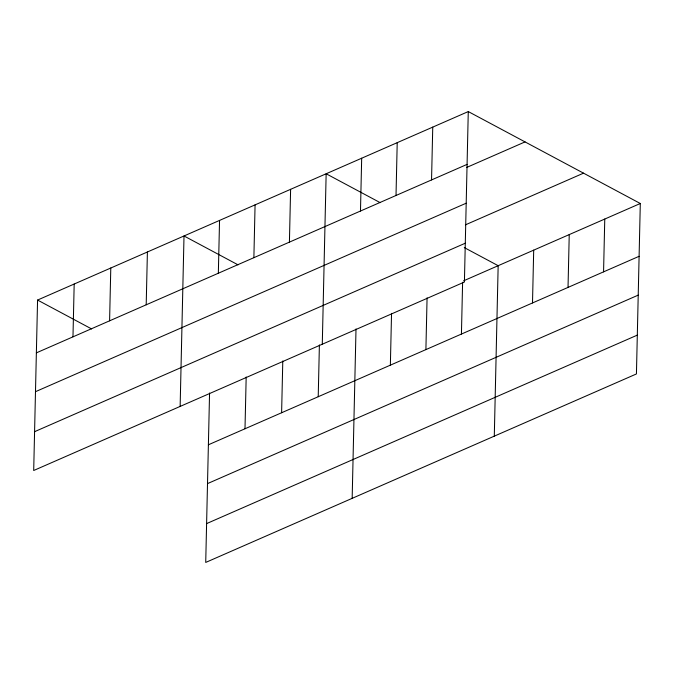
<?xml version="1.0" encoding="UTF-8"?>
<svg xmlns="http://www.w3.org/2000/svg" width="674" height="674" viewBox="0 0 674 674"><rect width="100%" height="100%" fill="white"/><g stroke="black" fill="none" stroke-linecap="round" stroke-linejoin="round"><path stroke-width="1.01" d="M37.567 300.056L33.7 470.503L464.411 282.027L468.278 111.572L37.567 300.056L91.588 328.92M72.977 336.84L74.182 284.032M109.592 320.824L110.789 268.008M146.199 304.8L147.404 251.992M180.143 406.422L184.01 235.967L238.032 264.84M209.563 393.009L205.722 562.428L636.433 373.944L640.3 203.497L468.278 111.572M218.342 273.231L219.547 220.423M244.999 428.765L246.178 376.993M253.879 257.679L255.075 204.871M281.614 412.741L282.785 360.969M289.416 242.126L290.612 189.318M318.221 396.725L319.392 344.945M322.282 344.22L326.149 173.766L380.161 202.638M352.165 498.347L356.007 328.929M360.48 211.029L361.677 158.222M390.364 365.148L391.543 313.376M396.017 195.477L397.213 142.669M425.901 349.604L427.072 297.832M431.545 179.933L432.75 127.116M461.429 334.051L462.608 282.28M494.295 436.145L498.162 265.691L464.285 247.594M532.502 302.955L533.698 250.147M568.03 287.402L569.235 234.594M603.567 271.849L604.763 219.042M36.371 352.864L467.082 164.38M466.467 167.54L525.046 141.902M35.486 391.687L466.197 203.203M465.405 224.855L583.532 173.159M34.585 431.68L465.296 243.204M463.594 280.822L640.3 203.497M208.392 444.789L639.104 256.305M207.508 483.612L638.219 295.128M206.598 523.605L637.309 335.121"/></g></svg>
